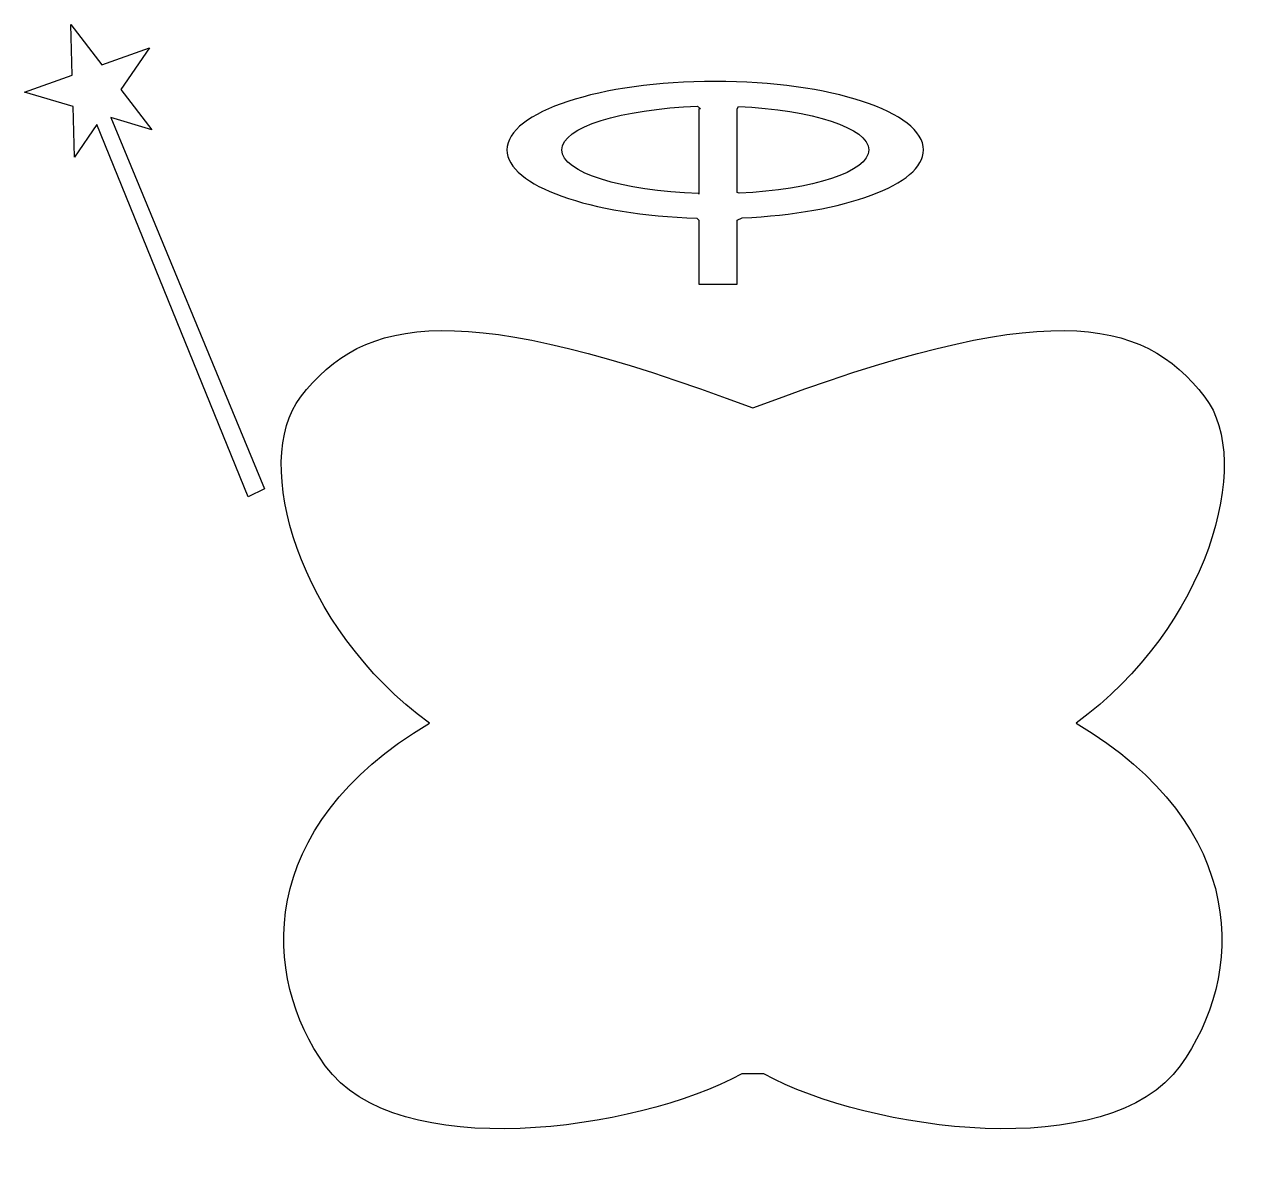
# Model space of a CAD drawing. Header units: centimetres. Extents: x -9 to 9.4, y -8.8 to 8.3.
import ezdxf

# ---------------------------------------------------------------- set-up
doc = ezdxf.new("R2010")
doc.units = ezdxf.units.CM
doc.header["$MEASUREMENT"] = 0
doc.layers.add('Camada 1', color=7, linetype='Continuous')

msp = doc.modelspace()

# ---------------------------------------------------------------- linework, layer by layer
at = {"layer": 'Camada 1'}
for points, knots in [([(-7.67864, 6.86338), (-7.67864, 6.86338), (-7.06568, 6.6832), (-7.06568, 6.6832), (-7.06568, 6.6832), (-7.06568, 6.6832), (-7.5282, 7.28344), (-7.5282, 7.28344), (-7.5282, 7.28344), (-7.5282, 7.28344), (-7.10037, 7.90891), (-7.10037, 7.90891), (-7.10037, 7.90891), (-7.10037, 7.90891), (-7.81406, 7.65441), (-7.81406, 7.65441), (-7.81406, 7.65441), (-7.81406, 7.65441), (-8.27671, 8.25464), (-8.27671, 8.25464), (-8.27671, 8.25464), (-8.27671, 8.25464), (-8.25536, 7.49714), (-8.25536, 7.49714), (-8.25536, 7.49714), (-8.25536, 7.49714), (-8.96904, 7.24264), (-8.96904, 7.24264), (-8.96904, 7.24264), (-8.96904, 7.24264), (-8.24202, 7.02893), (-8.24202, 7.02893), (-8.24202, 7.02893), (-8.24202, 7.02893), (-8.22054, 6.27143), (-8.22054, 6.27143), (-8.22054, 6.27143), (-8.22054, 6.27143), (-7.88655, 6.7598), (-7.88655, 6.7598), (-7.88655, 6.7598), (-7.88655, 6.7598), (-5.62474, 1.1935), (-5.62474, 1.1935), (-5.62474, 1.1935), (-5.62474, 1.1935), (-5.37981, 1.31544), (-5.37981, 1.31544), (-5.37981, 1.31544), (-5.37981, 1.31544), (-7.67864, 6.86338), (-7.67864, 6.86338)], [0, 0, 0, 0, 0.07142857, 0.07142857, 0.07142857, 0.07142857, 0.14285714, 0.14285714, 0.14285714, 0.14285714, 0.21428571, 0.21428571, 0.21428571, 0.21428571, 0.28571429, 0.28571429, 0.28571429, 0.28571429, 0.35714286, 0.35714286, 0.35714286, 0.35714286, 0.42857143, 0.42857143, 0.42857143, 0.42857143, 0.5, 0.5, 0.5, 0.5, 0.57142857, 0.57142857, 0.57142857, 0.57142857, 0.64285714, 0.64285714, 0.64285714, 0.64285714, 0.71428571, 0.71428571, 0.71428571, 0.71428571, 0.78571429, 0.78571429, 0.78571429, 0.78571429, 0.85714286, 0.85714286, 0.85714286, 0.85714286, 1, 1, 1, 1]), ([(1.68644, 5.32938), (1.68644, 5.32938), (1.68644, 4.37355), (1.68644, 4.37355), (1.68644, 4.37355), (1.68644, 4.37355), (1.11272, 4.37355), (1.11272, 4.37355), (1.11272, 4.37355), (1.11272, 4.37355), (1.11272, 5.32938), (1.11272, 5.32938), (1.11272, 5.32938), (1.11272, 5.32938), (1.08137, 5.36108), (1.08137, 5.36108), (1.08137, 5.36108), (-0.5088, 5.40717), (-1.75562, 5.84643), (-1.75562, 6.3815), (-1.75562, 6.3815), (-1.75562, 6.94715), (-0.36137, 7.40576), (1.35858, 7.40576), (1.35858, 7.40576), (3.07853, 7.40576), (4.47278, 6.94716), (4.47278, 6.3815), (4.47278, 6.3815), (4.47278, 5.86072), (3.29197, 5.43096), (1.76316, 5.36563), (1.76316, 5.36563), (1.76316, 5.36563), (1.68644, 5.32938), (1.68644, 5.32938)], [0, 0, 0, 0, 0.1, 0.1, 0.1, 0.1, 0.2, 0.2, 0.2, 0.2, 0.3, 0.3, 0.3, 0.3, 0.4, 0.4, 0.4, 0.4, 0.5, 0.5, 0.5, 0.5, 0.6, 0.6, 0.6, 0.6, 0.7, 0.7, 0.7, 0.7, 0.8, 0.8, 0.8, 0.8, 1, 1, 1, 1]), ([(1.11272, 5.72144), (1.11272, 5.72144), (1.11272, 6.99613), (1.11272, 6.99613), (1.11272, 6.99613), (1.11272, 6.99613), (1.1396, 6.99613), (1.1396, 6.99613), (1.1396, 6.99613), (1.1396, 6.99613), (1.09399, 7.03275), (1.09399, 7.03275), (1.09399, 7.03275), (-0.04875, 6.99518), (-0.93616, 6.71787), (-0.93616, 6.38148), (-0.93616, 6.38148), (-0.93616, 6.04305), (-0.0388, 5.76455), (1.11309, 5.7296), (1.11309, 5.7296), (1.11309, 5.7296), (1.11272, 5.72144), (1.11272, 5.72144)], [0, 0, 0, 0, 0.14285714, 0.14285714, 0.14285714, 0.14285714, 0.28571429, 0.28571429, 0.28571429, 0.28571429, 0.42857143, 0.42857143, 0.42857143, 0.42857143, 0.57142857, 0.57142857, 0.57142857, 0.57142857, 0.71428571, 0.71428571, 0.71428571, 0.71428571, 1, 1, 1, 1]), ([(1.71634, 5.73369), (2.81381, 5.7828), (3.65333, 6.0541), (3.65333, 6.38147), (3.65333, 6.38147), (3.65333, 6.70992), (2.8077, 6.98194), (1.70446, 7.02962), (1.70446, 7.02962), (1.70446, 7.02962), (1.68644, 6.99612), (1.68644, 6.99612), (1.68644, 6.99612), (1.68644, 6.99612), (1.68644, 5.74448), (1.68644, 5.74448), (1.68644, 5.74448), (1.68644, 5.74448), (1.71634, 5.73369), (1.71634, 5.73369)], [0, 0, 0, 0, 0.16666667, 0.16666667, 0.16666667, 0.16666667, 0.33333333, 0.33333333, 0.33333333, 0.33333333, 0.5, 0.5, 0.5, 0.5, 0.66666667, 0.66666667, 0.66666667, 0.66666667, 1, 1, 1, 1]), ([(2.08318, -7.43488), (3.68126, -8.29536), (7.24623, -8.78709), (8.31168, -7.31195), (8.31168, -7.31195), (9.27048, -5.98443), (9.377, -3.74698), (6.7545, -2.18993), (6.7545, -2.18993), (8.72136, -0.7556), (9.42089, 1.72066), (8.68043, 2.68645), (8.68043, 2.68645), (7.73796, 3.91576), (6.2628, 4.16161), (1.91927, 2.52246), (1.91927, 2.52246), (-2.42421, 4.16161), (-3.89937, 3.91576), (-4.84189, 2.68645), (-4.84189, 2.68645), (-5.58235, 1.72067), (-4.88282, -0.75559), (-2.91593, -2.18993), (-2.91593, -2.18993), (-5.5384, -3.74698), (-5.43191, -5.98443), (-4.47308, -7.31195), (-4.47308, -7.31195), (-3.40763, -8.78711), (0.15734, -8.29538), (1.75542, -7.43488), (1.75542, -7.43488), (1.75542, -7.43488), (2.08318, -7.43488), (2.08318, -7.43488)], [0, 0, 0, 0, 0.1, 0.1, 0.1, 0.1, 0.2, 0.2, 0.2, 0.2, 0.3, 0.3, 0.3, 0.3, 0.4, 0.4, 0.4, 0.4, 0.5, 0.5, 0.5, 0.5, 0.6, 0.6, 0.6, 0.6, 0.7, 0.7, 0.7, 0.7, 0.8, 0.8, 0.8, 0.8, 1, 1, 1, 1])]:
    msp.add_open_spline(points, degree=3, knots=knots, dxfattribs=at)

doc.saveas('drawing.dxf')
